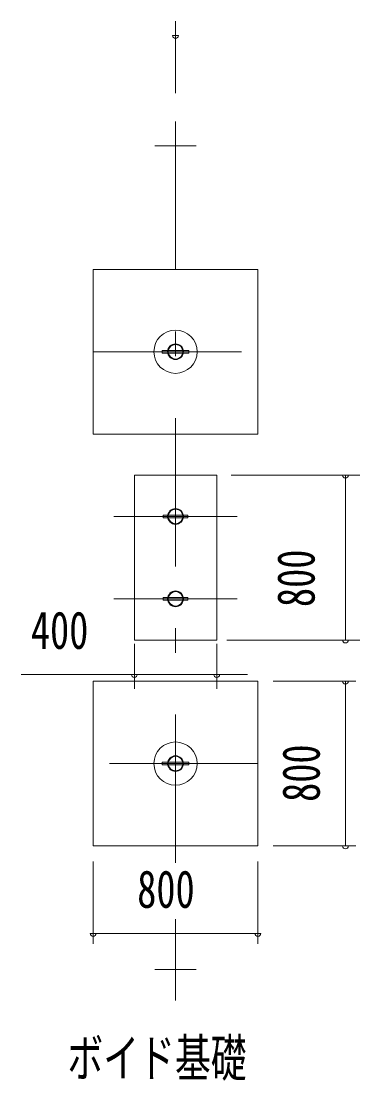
# Model space of a CAD drawing. Units: millimetres, scale not verified. Extents: x -37128 to 37128, y -14700 to 14700.
# Drawn here: x -23799 to -22155, y -11328 to -6182 of the extents above; entities that cross this region are included whole.
import ezdxf
from ezdxf.enums import TextEntityAlignment as Align

# ---------------------------------------------------------------- set-up
doc = ezdxf.new("R2010")
doc.units = ezdxf.units.MM
doc.header["$LTSCALE"] = 60
doc.linetypes.add('USER3', pattern=[24, 12, -5, 2, -5])
for name, color, linetype, lineweight in [('0-2_1-0BOLD', 7, 'Continuous', 18), ('0-3_1-2CENTER', 3, 'USER3', 18), ('0-5_1-5DIM', 3, 'Continuous', 18)]:
    doc.layers.add(name, color=color, linetype=linetype, lineweight=lineweight)
doc.styles.add('ＭＳ ゴシック', font='')
doc.styles.get('ＭＳ ゴシック').set_extended_font_data('MS Gothic')

msp = doc.modelspace()

# ---------------------------------------------------------------- linework, layer by layer
at = {"layer": '0-2_1-0BOLD'}
for p, q in [((-23149.67, -6787.46), (-22949.67, -6787.46)), ((-23084.42, -7780.96), (-23014.93, -7780.96)), ((-23014.93, -7793.96), (-23084.42, -7793.96)), ((-23012.08, -7780.96), (-22984.68, -7780.96)), ((-23249.67, -8387.46), (-22849.67, -8387.46)), ((-23249.67, -8787.46), (-23249.67, -8387.46)), ((-22849.67, -8387.46), (-22849.67, -8787.46)), ((-23109.67, -8593.46), (-23109.67, -8581.46)), ((-23109.67, -8581.46), (-23087.35, -8581.46)), ((-23084.51, -8581.46), (-23014.84, -8581.46)), ((-23012, -8581.46), (-22989.67, -8581.46)), ((-22989.67, -8593.46), (-22989.67, -8581.46)), ((-23109.67, -8593.46), (-23087.35, -8593.46)), ((-23084.51, -8593.46), (-23014.84, -8593.46)), ((-23012, -8593.46), (-22989.67, -8593.46)), ((-23249.67, -8787.46), (-23249.67, -9187.46)), ((-22849.67, -9187.46), (-22849.67, -8787.46)), ((-23109.67, -8981.46), (-23109.67, -8993.46)), ((-23109.67, -8981.46), (-23087.35, -8981.46)), ((-23109.67, -8993.46), (-23087.35, -8993.46)), ((-23084.51, -8981.46), (-23014.84, -8981.46)), ((-23084.51, -8993.46), (-23014.84, -8993.46)), ((-23012, -8981.46), (-22989.67, -8981.46)), ((-23012, -8993.46), (-22989.67, -8993.46)), ((-22989.67, -8981.46), (-22989.67, -8993.46)), ((-23249.67, -9187.46), (-22849.67, -9187.46)), ((-23084.42, -9780.96), (-23014.93, -9780.96)), ((-23014.93, -9793.96), (-23084.42, -9793.96)), ((-23012.08, -9780.96), (-22984.68, -9780.96)), ((-22949.67, -10787.46), (-23149.67, -10787.46))]:
    msp.add_line(p, q, dxfattribs=at)
for points in [[(-22649.68, -8187.46), (-22649.68, -7387.46), (-23449.67, -7387.46), (-23449.67, -8187.46)], [(-22649.68, -10187.46), (-22649.68, -9387.46), (-23449.67, -9387.46), (-23449.67, -10187.46)]]:
    msp.add_lwpolyline(points, close=True, dxfattribs=at)
for points in [[(-23087.27, -7793.96), (-23114.67, -7793.96), (-23114.67, -7780.96), (-23087.27, -7780.96)], [(-22984.68, -7780.96), (-22984.68, -7793.96), (-23012.08, -7793.96)], [(-23087.27, -9793.96), (-23114.67, -9793.96), (-23114.67, -9780.96), (-23087.27, -9780.96)], [(-22984.68, -9780.96), (-22984.68, -9793.96), (-23012.08, -9793.96)]]:
    msp.add_lwpolyline(points, dxfattribs=at)
for centre, radius in [((-23049.67, -7787.46), 105), ((-23049.67, -7787.46), 38.15), ((-23049.67, -7787.46), 35.35), ((-23049.67, -8587.46), 38.15), ((-23049.67, -8587.46), 35.35), ((-23049.67, -8987.46), 38.15), ((-23049.67, -8987.46), 35.35), ((-23049.67, -9787.46), 105), ((-23049.67, -9787.46), 38.15), ((-23049.67, -9787.46), 35.35)]:
    msp.add_circle(centre, radius, dxfattribs=at)
at = {"layer": '0-3_1-2CENTER'}
for p, q in [((-23049.67, -10269.59), (-23049.67, -6637.46)), ((-23449.67, -7787.46), (-22649.67, -7787.46)), ((-23349.67, -8587.46), (-22749.67, -8587.46)), ((-23349.67, -8987.46), (-22749.67, -8987.46)), ((-22649.67, -9787.46), (-23449.67, -9787.46)), ((-23049.67, -10542.46), (-23049.67, -10937.46))]:
    msp.add_line(p, q, dxfattribs=at)
at = {"layer": '0-5_1-5DIM'}
for p, q in [((-23049.67, -6532.46), (-23049.67, -6182.46)), ((-23035.67, -6252.46), (-23063.67, -6252.46)), ((-22154.67, -8387.46), (-22779.67, -8387.46)), ((-22210.67, -8387.46), (-22238.67, -8387.46)), ((-22224.67, -9187.46), (-22224.67, -8387.46)), ((-23249.68, -9425.12), (-23249.68, -9206.2)), ((-22849.67, -9425.12), (-22849.67, -9206.2)), ((-22154.67, -9187.46), (-22799.67, -9187.46)), ((-22210.67, -9187.46), (-22238.67, -9187.46)), ((-23249.68, -9355.12), (-23799.18, -9355.12)), ((-23235.68, -9355.12), (-23263.68, -9355.12)), ((-22849.67, -9355.12), (-23249.68, -9355.12)), ((-22835.67, -9355.12), (-22863.67, -9355.12)), ((-22849.67, -9355.12), (-22700.77, -9355.12)), ((-22174.68, -9387.46), (-22574.68, -9387.46)), ((-22210.68, -9387.46), (-22238.68, -9387.46)), ((-22224.68, -10187.46), (-22224.68, -9387.46)), ((-22574.68, -10187.46), (-22174.68, -10187.46)), ((-22210.68, -10187.46), (-22238.68, -10187.46)), ((-23449.67, -10262.46), (-23449.67, -10662.46)), ((-22649.68, -10662.46), (-22649.68, -10262.46)), ((-23435.67, -10612.46), (-23463.67, -10612.46)), ((-23449.67, -10612.46), (-22649.68, -10612.46)), ((-22635.68, -10612.46), (-22663.68, -10612.46))]:
    msp.add_line(p, q, dxfattribs=at)
for centre in [(-23049.67, -6252.46), (-22224.67, -8387.46), (-22224.67, -9187.46), (-23249.68, -9355.12), (-22849.67, -9355.12), (-22224.68, -9387.46), (-22224.68, -10187.46), (-23449.67, -10612.46), (-22649.68, -10612.46)]:
    msp.add_arc(centre, 14, 180, 0, dxfattribs=at)

# ---------------------------------------------------------------- texts
at = {"layer": '0-5_1-5DIM', "color": 7, "style": 'ＭＳ ゴシック', "width": 0.75}
for p in [(-22319.54, -9027.21), (-22294.68, -9973.46)]:
    msp.add_text('800', height=182.3, rotation=90, dxfattribs=at).set_placement(p, align=Align.BOTTOM_LEFT)
at = {"layer": '0-5_1-5DIM', "color": 7, "style": 'ＭＳ ゴシック'}
for s, width, p in [('400', 0.75, (-23752.1, -9285.12)), ('800', 0.75, (-23235.68, -10542.46)), ('ボイド基礎', 0.7, (-23574.67, -11362.59))]:
    msp.add_text(s, height=182.3, dxfattribs=dict(at, width=width)).set_placement(p, align=Align.BOTTOM_LEFT)

doc.saveas('drawing.dxf')
